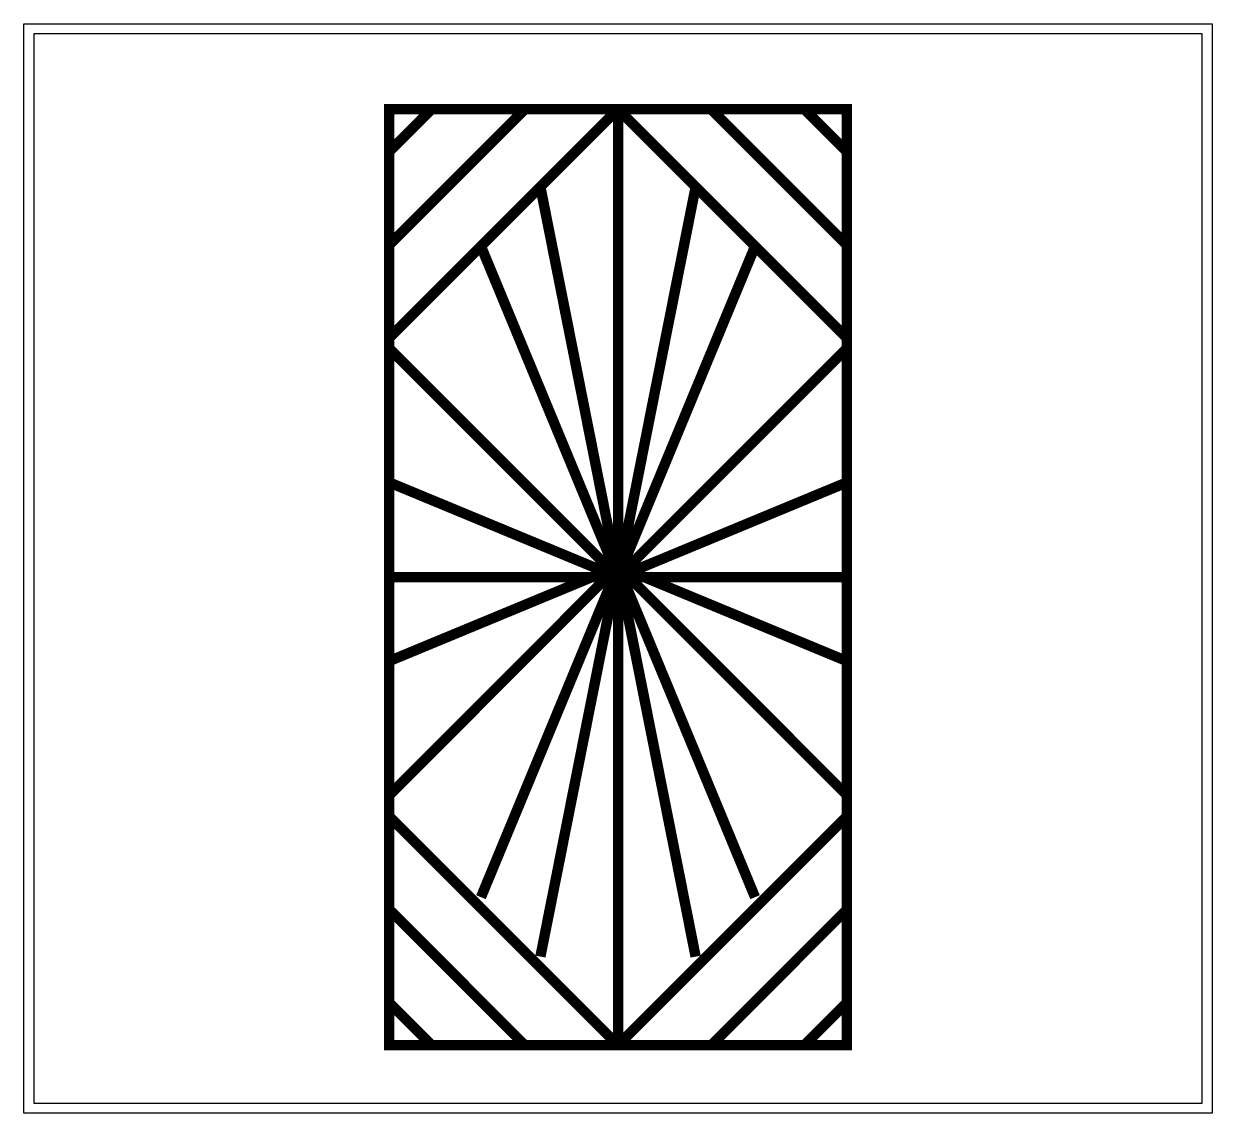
# Paper-space layout 'Projects1200x1100' of a CAD drawing. Header units: millimetres. Extents: x 55.011 to 55.328, y 90.128 to 90.419.
# The model-space entities are those that its viewports show. They can reach past a viewport. Long polylines and large blocks are cut down to what shows.
import ezdxf

# ---------------------------------------------------------------- set-up
doc = ezdxf.new("R2010")
doc.units = ezdxf.units.MM
doc.layers.add('000-dwgLAB-Rectan.', color=251, linetype='Continuous', plot=False)
doc.layers.add('02', color=251, linetype='Continuous', plot=False)
doc.layers.add('001_Dark_1 20', color=7, linetype='Continuous', lineweight=0)

msp = doc.modelspace()

# ---------------------------------------------------------------- linework, layer by layer
at = {"layer": '000-dwgLAB-Rectan.'}
msp.add_lwpolyline([(3111.18924, 1399.68908), (3111.8713, 1399.68908), (3111.8713, 1399.06395), (3111.18924, 1399.06395), (3111.18924, 1399.68908)], dxfattribs=at)
at = {"layer": '001_Dark_1 20', "const_width": 0.00605}
for points in [[(3111.53027, 1399.64478), (3111.39654, 1399.51104)], [(3111.47582, 1399.64478), (3111.39654, 1399.56549)], [(3111.42138, 1399.64478), (3111.39654, 1399.61994)], [(3111.39654, 1399.64478), (3111.664, 1399.64478), (3111.664, 1399.09805), (3111.39654, 1399.09805), (3111.39654, 1399.64478)], [(3111.53027, 1399.64478), (3111.53027, 1399.09805)], [(3111.53027, 1399.64478), (3111.664, 1399.51104)], [(3111.58472, 1399.64478), (3111.664, 1399.56549)], [(3111.63916, 1399.64478), (3111.664, 1399.61994)], [(3111.53027, 1399.37141), (3111.48492, 1399.59942)], [(3111.53027, 1399.37141), (3111.57562, 1399.59942)], [(3111.53027, 1399.37141), (3111.4502, 1399.56471)], [(3111.53027, 1399.37141), (3111.61034, 1399.56471)], [(3111.53027, 1399.37141), (3111.39654, 1399.50515)], [(3111.53027, 1399.37141), (3111.39654, 1399.50515)], [(3111.53027, 1399.37141), (3111.47488, 1399.50515)], [(3111.53027, 1399.37141), (3111.47488, 1399.50515)], [(3111.53027, 1399.37141), (3111.664, 1399.50515)], [(3111.53027, 1399.37141), (3111.39654, 1399.42681)], [(3111.53027, 1399.37141), (3111.664, 1399.42681)], [(3111.53027, 1399.37779), (3111.39654, 1399.32239)], [(3111.53027, 1399.37779), (3111.39654, 1399.24405)], [(3111.53027, 1399.37779), (3111.4502, 1399.18449)], [(3111.53027, 1399.37779), (3111.47488, 1399.24405)], [(3111.53027, 1399.37779), (3111.48492, 1399.14978)], [(3111.53027, 1399.37779), (3111.664, 1399.32239)], [(3111.53027, 1399.37779), (3111.664, 1399.24405)], [(3111.53027, 1399.37779), (3111.61034, 1399.18449)], [(3111.53027, 1399.37779), (3111.57562, 1399.14978)], [(3111.39654, 1399.37141), (3111.664, 1399.37141)], [(3111.53027, 1399.09805), (3111.39654, 1399.23179)], [(3111.53027, 1399.09805), (3111.664, 1399.23179)], [(3111.47582, 1399.09805), (3111.39654, 1399.17734)], [(3111.58472, 1399.09805), (3111.664, 1399.17734)], [(3111.42138, 1399.09805), (3111.39654, 1399.12289)], [(3111.63916, 1399.09805), (3111.664, 1399.12289)]]:
    msp.add_lwpolyline(points, dxfattribs=at)
at = {"layer": '02'}
msp.add_lwpolyline([(3111.18924, 1399.68908), (3111.8713, 1399.68908), (3111.8713, 1399.06395), (3111.18924, 1399.06395), (3111.18924, 1399.68908)], dxfattribs=at)

psp = doc.layouts.new('Projects1200x1100')

# ---------------------------------------------------------------- linework, layer by layer
at = {"layer": 'Defpoints'}
psp.add_lwpolyline([(55.01091, 90.41859), (55.32841, 90.41859), (55.32841, 90.12759), (55.01091, 90.12759)], close=True, dxfattribs=at)

# ---------------------------------------------------------------- viewports
at = {"layer": '0'}
psp.add_viewport(center=(55.16966, 90.27309), size=(0.3175, 0.291), view_center_point=(3111.53027, 1399.37651), view_height=0.6364267, dxfattribs=at)

doc.saveas('drawing.dxf')
